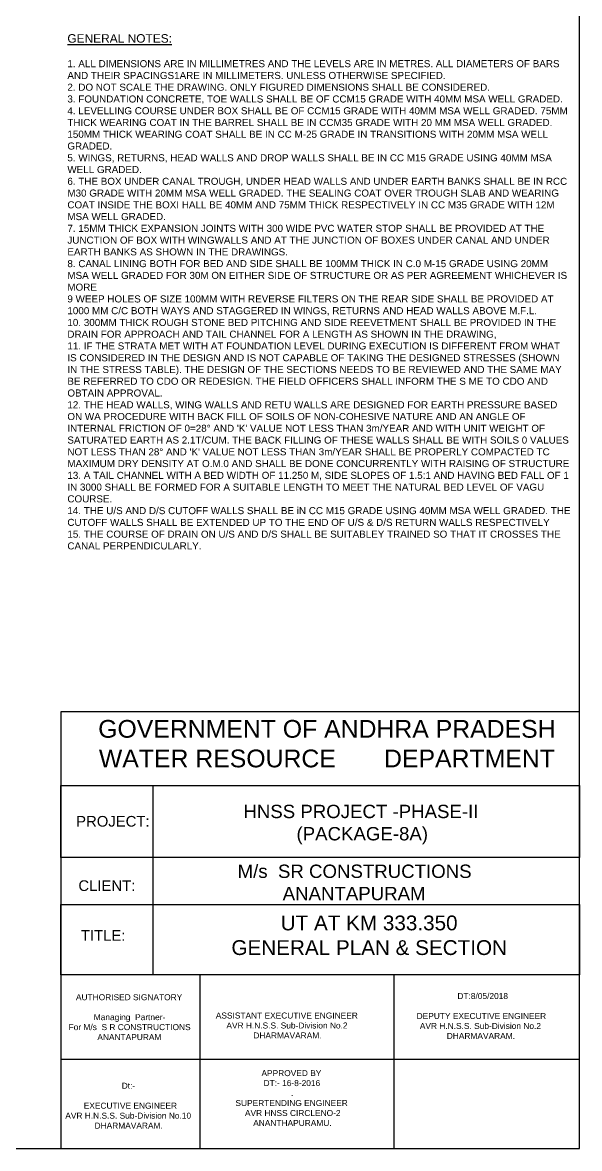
# Model space of a CAD drawing. Header units: millimetres. Extents: x 5124 to 6568637, y 2311 to 91879094.
# Drawn here: x 3679359 to 3687991, y 45929601 to 45947045 of the extents above; entities that cross this region are included whole.
import ezdxf

# ---------------------------------------------------------------- set-up
doc = ezdxf.new("R2010")
doc.units = ezdxf.units.MM
doc.header["$MEASUREMENT"] = 0
doc.layers.add('DRAWING', color=7, linetype='Continuous')
doc.layers.add('TEXT', color=7, linetype='Continuous')
doc.styles.get("Standard").update_dxf_attribs({"font": 'arial.ttf', "height": 120})

msp = doc.modelspace()

# ---------------------------------------------------------------- linework, layer by layer
at = {"layer": 'DRAWING', "linetype": 'Continuous'}
msp.add_lwpolyline([(3687990.9, 45957529.2), (3635793.1, 45957529.2), (3635793.1, 45929601.1), (3687990.9, 45929601.1)], close=True, dxfattribs=at)
at = {"layer": 'TEXT'}
for points in [[(3687990.9, 45936363.5), (3679950.8, 45936363.5), (3679950.8, 45929601.1), (3687990.9, 45929601.1)], [(3679950.8, 45935224.3), (3687990.9, 45935224.3), (3687990.9, 45934109.5), (3679950.8, 45934109.5)], [(3679950.8, 45933381.6), (3687990.9, 45933381.6), (3687990.9, 45932293.7), (3679950.8, 45932293.7)]]:
    msp.add_lwpolyline(points, close=True, dxfattribs=at)
for points in [[(3681378.5, 45935224.3), (3681378.5, 45932293.7)], [(3682107.5, 45932293.7), (3682107.5, 45929601.1)], [(3685113.2, 45932293.7), (3685113.2, 45929601.1)], [(3679950.8, 45930983.6), (3687990.9, 45930983.6)]]:
    msp.add_lwpolyline(points, dxfattribs=at)

# ---------------------------------------------------------------- texts
at = {"layer": 'TEXT', "linetype": 'Continuous', "insert": (3680054.6, 45946864), "char_height": 109.3045, "width": 7782.139, "attachment_point": 1}
msp.add_mtext("{\\H1.2091x;\\LGENERAL NOTES:}  \\P\\P1. ALL DIMENSIONS ARE IN MILLIMETRES AND THE LEVELS ARE IN METRES. ALL DIAMETERS OF BARS AND THEIR SPACINGS1ARE IN MILLIMETERS. UNLESS OTHERWISE SPECIFIED. \\P2. DO NOT SCALE THE DRAWING. ONLY FIGURED DIMENSIONS SHALL BE CONSIDERED. \\P3. FOUNDATION CONCRETE, TOE WALLS SHALL BE OF CCM15 GRADE WITH 40MM MSA WELL GRADED. \\P4. LEVELLING COURSE UNDER BOX SHALL BE OF CCM15 GRADE WITH 40MM MSA WELL GRADED. 75MM THICK WEARING COAT IN THE BARREL SHALL BE IN CCM35 GRADE WITH 20 MM MSA WELL GRADED. 150MM THICK WEARING COAT SHALL BE IN CC M-25 GRADE IN TRANSITIONS WITH 20MM MSA WELL GRADED. \\P5. WINGS, RETURNS, HEAD WALLS AND DROP WALLS SHALL BE IN CC M15 GRADE USING 40MM MSA WELL GRADED. \\P6. THE BOX UNDER CANAL TROUGH, UNDER HEAD WALLS AND UNDER EARTH BANKS SHALL BE IN RCC M30 GRADE WITH 20MM MSA WELL GRADED. THE SEALING COAT OVER TROUGH SLAB AND WEARING COAT INSIDE THE BOXI HALL BE 40MM AND 75MM THICK RESPECTIVELY IN CC M35 GRADE WITH 12M MSA WELL GRADED. \\P7. 15MM THICK EXPANSION JOINTS WITH 300 WIDE PVC WATER STOP SHALL BE PROVIDED AT THE JUNCTION OF BOX WITH WINGWALLS AND AT THE JUNCTION OF BOXES UNDER CANAL AND UNDER EARTH BANKS AS SHOWN IN THE DRAWINGS. \\P8. CANAL LINING BOTH FOR BED AND SIDE SHALL BE 100MM THICK IN C.0 M-15 GRADE USING 20MM MSA WELL GRADED FOR 30M ON EITHER SIDE OF STRUCTURE OR AS PER AGREEMENT WHICHEVER IS MORE \\P9 WEEP HOLES OF SIZE 100MM WITH REVERSE FILTERS ON THE REAR SIDE SHALL BE PROVIDED AT 1000 MM C/C BOTH WAYS AND STAGGERED IN WINGS, RETURNS AND HEAD WALLS ABOVE M.F.L. \\P10. 300MM THICK ROUGH STONE BED PITCHING AND SIDE REEVETMENT SHALL BE PROVIDED IN THE DRAIN FOR APPROACH AND TAIL CHANNEL FOR A LENGTH AS SHOWN IN THE DRAWING, \\P11. IF THE STRATA MET WITH AT FOUNDATION LEVEL DURING EXECUTION IS DIFFERENT FROM WHAT IS CONSIDERED IN THE DESIGN AND IS NOT CAPABLE OF TAKING THE DESIGNED STRESSES (SHOWN IN THE STRESS TABLE). THE DESIGN OF THE SECTIONS NEEDS TO BE REVIEWED AND THE SAME MAY BE REFERRED TO CDO OR REDESIGN. THE FIELD OFFICERS SHALL INFORM THE S ME TO CDO AND OBTAIN APPROVAL. \\P12. THE HEAD WALLS, WING WALLS AND RETU WALLS ARE DESIGNED FOR EARTH PRESSURE BASED ON WA PROCEDURE WITH BACK FILL OF SOILS OF NON-COHESIVE NATURE AND AN ANGLE OF INTERNAL FRICTION OF 0=28° AND 'K' VALUE NOT LESS THAN 3m/YEAR AND WITH UNIT WEIGHT OF SATURATED EARTH AS 2.1T/CUM. THE BACK FILLING OF THESE WALLS SHALL BE WITH SOILS 0 VALUES NOT LESS THAN 28° AND 'K' VALUE NOT LESS THAN 3m/YEAR SHALL BE PROPERLY COMPACTED TC MAXIMUM DRY DENSITY AT O.M.0 AND SHALL BE DONE CONCURRENTLY WITH RAISING OF STRUCTURE \\P13. A TAIL CHANNEL WITH A BED WIDTH OF 11.250 M, SIDE SLOPES OF 1.5:1 AND HAVING BED FALL OF 1 IN 3000 SHALL BE FORMED FOR A SUITABLE LENGTH TO MEET THE NATURAL BED LEVEL OF VAGU COURSE. \\P14. THE U/S AND D/S CUTOFF WALLS SHALL BE iN CC M15 GRADE USING 40MM MSA WELL GRADED. THE CUTOFF WALLS SHALL BE EXTENDED UP TO THE END OF U/S & D/S RETURN WALLS RESPECTIVELY \\P15. THE COURSE OF DRAIN ON U/S AND D/S SHALL BE SUITABLEY TRAINED SO THAT IT CROSSES THE CANAL PERPENDICULARLY. ", dxfattribs=at)
at = {"layer": 'TEXT', "color": 7, "insert": (3684076.3, 45935870.8), "char_height": 275.105, "width": 7845.649, "attachment_point": 5}
msp.add_mtext('GOVERNMENT OF ANDHRA PRADESH\\PWATER RESOURCE       DEPARTMENT', dxfattribs=at)
at = {"layer": 'TEXT', "attachment_point": 1}
for s, insert, char_height, width in [('\\pi2258;HNSS PROJECT -PHASE-II\\P\\pi3000.9; (PACKAGE-8A)\\P\\pi4014.9; ', (3680524.3, 45934925.6), 206.764, 8110.047), ('PROJECT:', (3680190.8, 45934752.3), 164.7, 1536.745), ('\\pi843.11;M/s  SR CONSTRUCTIONS \\P\\pi1541.7;ANANTAPURAM', (3681849.5, 45933999), 206.764, 5276.379), ('CLIENT:', (3680225.6, 45933755.4), 164.7, 1536.745), ('\\pi2208;UT AT KM 333.350\\P\\pi1444.3;GENERAL PLAN & SECTION ', (3681152.6, 45933210.1), 229.254, 7116.676), ('TITLE:', (3680263.6, 45932983.5), 164.7, 893.126), ('\\pi1502.8;AUTHORISED SIGNATORY\\P\\pi2326;\\P\\pi1778.7;Managing  Partner-\\P\\pi1388.8;For M/s  S R CONSTRUCTIONS\\P\\pi1834.5;ANANTAPURAM', (3678684.7, 45931990.9), 92.683, 4652.057), ('\\pi1900.6;  DT:8/05/2018\\P\\pi2326;\\P\\pi1305.2; DEPUTY EXECUTIVE ENGINEER\\P\\pi1390.4;AVR H.N.S.S. Sub-Division No.2\\P\\pi1807.9;DHARMAVARAM.', (3684126.2, 45932009.1), 92.683, 4652.057), ('\\pi2326;\\P\\P\\pi1226.1;ASSISTANT EXECUTIVE ENGINEER\\P\\pi1390.4;AVR H.N.S.S. Sub-Division No.2\\P\\pi1807.9;DHARMAVARAM.', (3681128.7, 45932016.3), 92.683, 4652.057), ('\\pi1862.4;APPROVED BY\\P\\pi1895;DT:- 16-8-2016\\P\\pi2319.5;.  \\P\\pi1459.3;SUPERTENDING ENGINEER                \\P\\pi1570.4; AVR HNSS CIRCLENO-2\\P\\pi0;^I^I^I^I       ANANTHAPURAMU.', (3681200, 45930814.8), 92.683, 4652.057), ('\\pi2228.8;Dt:- \\P\\pi2326;\\P\\pi1567.8;  EXECUTIVE ENGINEER\\P\\pi1354.1;AVR H.N.S.S. Sub-Division No.10\\P\\pi1807.9;DHARMAVARAM.', (3678668.3, 45930619.4), 92.683, 4652.057)]:
    msp.add_mtext(s, dxfattribs=dict(at, insert=insert, char_height=char_height, width=width))

doc.saveas('drawing.dxf')
